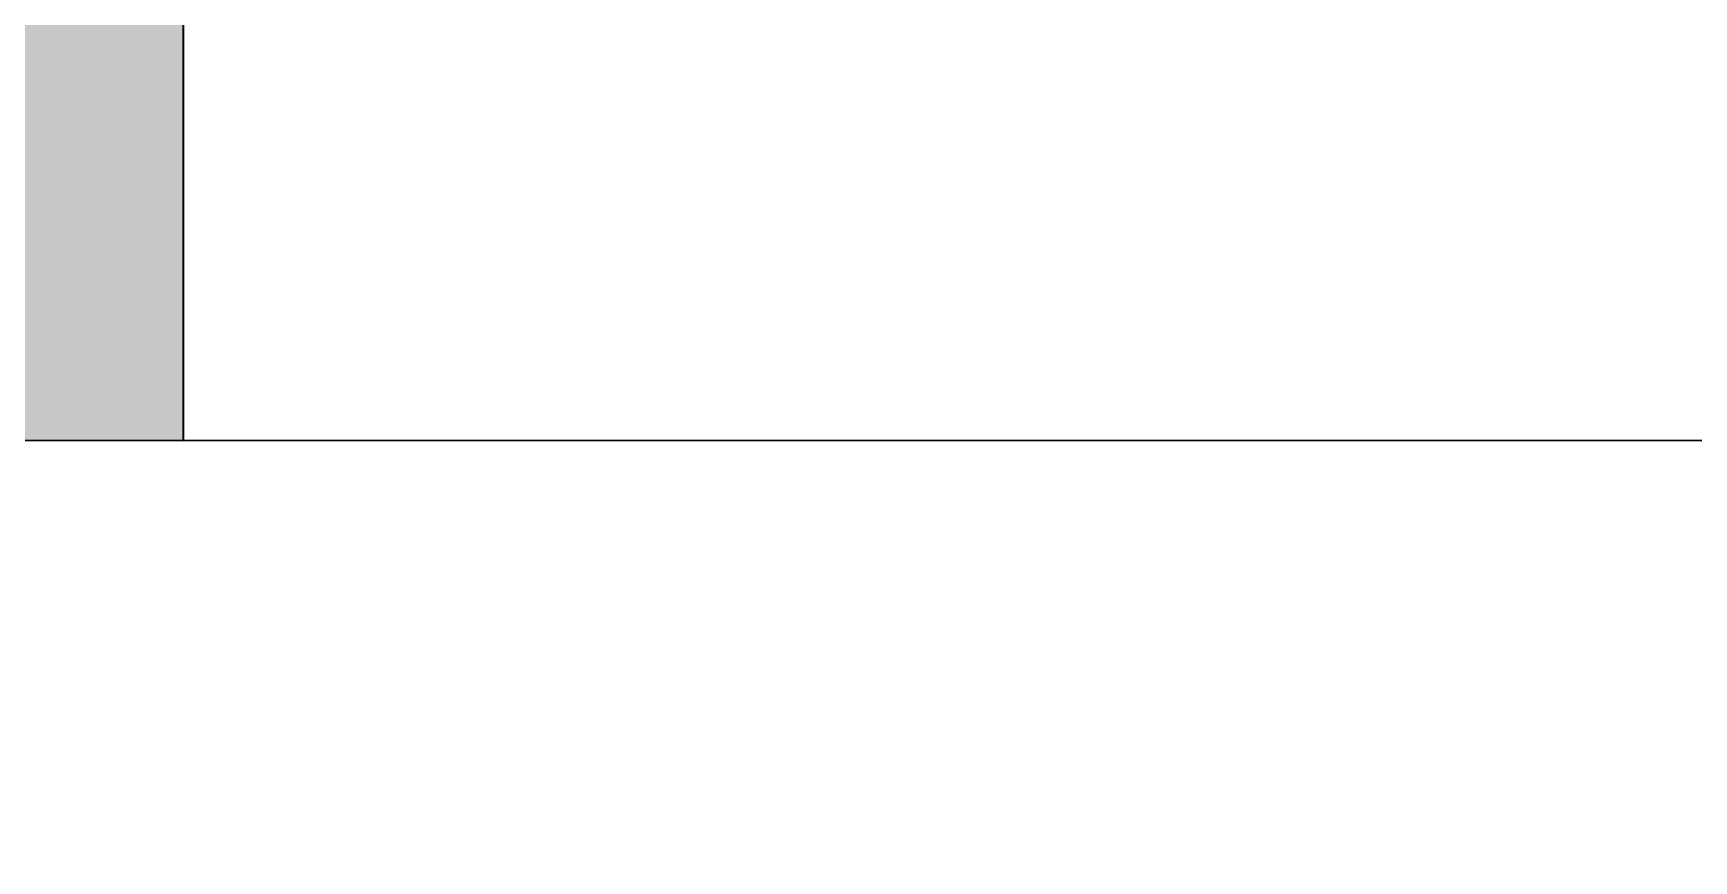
# Model space of a CAD drawing. Header units: millimetres. Extents: x 2258 to 5600, y 711 to 2563.
# Drawn here: x 2698.55 to 2705.23, y 2002.25 to 2005.57 of the extents above; entities that cross this region are included whole.
import ezdxf

# ---------------------------------------------------------------- set-up
doc = ezdxf.new("R2010")
doc.units = ezdxf.units.MM
for name, color, linetype, lineweight in [('PQI-A-FLOR', 21, 'Continuous', 30), ('PQI-A-IN-FURN', 39, 'Continuous', 13), ('PQI-A-WALL', 30, 'Continuous', 50), ('WAL', 7, 'Continuous', 30)]:
    doc.layers.add(name, color=color, linetype=linetype, lineweight=lineweight)

# ---------------------------------------------------------------- blocks, each defined once
blk = doc.blocks.new('sd3')
at = {"layer": 'PQI-A-FLOR', "ltscale": 1000}
blk.add_line((-2600.499587414903, -0.001484827895183116), (0, 0), dxfattribs=at)

msp = doc.modelspace()

# ---------------------------------------------------------------- hatches: boundary and pattern name
at = {"layer": 'PQI-A-IN-FURN', "true_color": 0x000000}
h = msp.add_hatch(color=18, dxfattribs=at)
h.dxf.hatch_style = 1
h.paths.add_polyline_path([(3118.594475107944, 2003.936957305746), (3118.594475105301, 2011.663350182216), (3077.188741472408, 2011.663351105768), (3077.188741427466, 2144.943628222625), (3073.325544989139, 2144.943628221279), (3073.325545036674, 2003.936958227985)])
h.paths.add_polyline_path([(2820.509074296275, 2003.939069580288), (2820.509075733068, 2061.886012272144), (2816.646941522401, 2061.886012367906), (2812.782682127691, 2061.886012366559), (2812.782680882409, 2011.663351164796), (2812.783743741049, 2011.663351166223), (2812.783743743693, 2003.939069771838)])
h.paths.add_polyline_path([(2855.268763654038, 2003.936958154577), (2855.268763651402, 2011.663351528504), (2820.510563995038, 2011.663351865461), (2820.51056399767, 2003.939069580251), (2824.372270005566, 2003.9390694845)])
h.paths.add_polyline_path([(2812.782680690831, 2003.936958373776), (2812.782680882409, 2011.663351164796), (2799.61801254933, 2011.663333486862), (2799.618012551964, 2003.936958369327)])
h.paths.add_polyline_path([(2816.646941522401, 2061.88701620083), (2816.646941507033, 2105.992643543664), (2816.646941495277, 2141.08153201746), (2907.210198984769, 2141.082103081602), (2907.210198983463, 2144.9452995199), (2812.783745055691, 2144.944728454394), (2812.783745083449, 2061.887016345156)])
h.paths.add_polyline_path([(2674.049790484261, 2003.939031802973), (2674.049790481618, 2011.664450025519), (2674.053074974817, 2056.091179740184), (2670.19094156643, 2056.091179738838), (2666.326681590207, 2056.091428841968), (2666.326682598728, 2011.664056567998), (2666.328172289352, 2011.66405676618), (2666.328172291991, 2003.939031799036)])
h.paths.add_polyline_path([(2699.155793496615, 2003.936958103399), (2699.15579349399, 2011.663350978584), (2674.053075987899, 2011.664449881692), (2674.053076151175, 2003.938057006488)])
h.paths.add_polyline_path([(2666.326682774121, 2003.937663691424), (2666.326682598728, 2011.664056567998), (2637.306120329025, 2011.66019580353), (2637.306120331668, 2003.933802926951)])
h.paths.add_polyline_path([(2674.054138004774, 2056.09218371882), (2674.054137975141, 2144.944699243186), (2641.206827321159, 2144.943628075895), (2641.20682732247, 2141.080431637647), (2652.190941538101, 2141.080837577568), (2652.1909415381, 2141.081502797588), (2670.1909415381, 2141.081502803589), (2670.19094156643, 2056.092183716867)])
h.paths.add_polyline_path([(2556.205884372092, 2052.233177682914), (2556.205884342236, 2141.080292276411), (2606.438059378474, 2141.080431625929), (2606.438059377162, 2144.94362806418), (2580.99987876086, 2144.943628055591), (2580.999878760189, 2146.875226272701), (2577.136682321838, 2146.875226271384), (2577.136682322493, 2144.943628054263), (2552.342687902716, 2144.943513588596), (2552.342687928882, 2067.080254800401), (2552.342687935268, 2057.055794436388), (2552.342687935883, 2056.089995363369), (2529.15986534479, 2056.0899953486), (2529.161609948896, 2050.296963578234), (2536.883638165748, 2050.299512695668), (2536.883119250771, 2052.226799048172)])

# ---------------------------------------------------------------- linework, layer by layer
at = {"layer": 'PQI-A-WALL', "color": 0, "lineweight": 35, "ltscale": 100}
msp.add_lwpolyline([(2674.049790481618, 2011.664450025519), (2674.049790484261, 2003.938057150322), (2699.155793496615, 2003.936958103399), (2699.15579349399, 2011.663350978584)], close=True, dxfattribs=at)
at = {"layer": 'WAL'}
msp.add_lwpolyline([(2689.323818792509, 2003.936958332057), (2689.323818814604, 1938.262618882467), (2823.183575399862, 1938.262618927658), (2823.183575377772, 2003.936958377291)], close=True, dxfattribs=at)

# ---------------------------------------------------------------- block references
at = {"layer": 'WAL', "ltscale": 1000, "xscale": -0.03863196438221001, "yscale": 0.03863196438221, "zscale": 0.03863196438221, "rotation": 359.9972457711958}
msp.add_blockref('sd3', (2699.155417671895, 2003.936958111282), dxfattribs=at)

doc.saveas('drawing.dxf')
